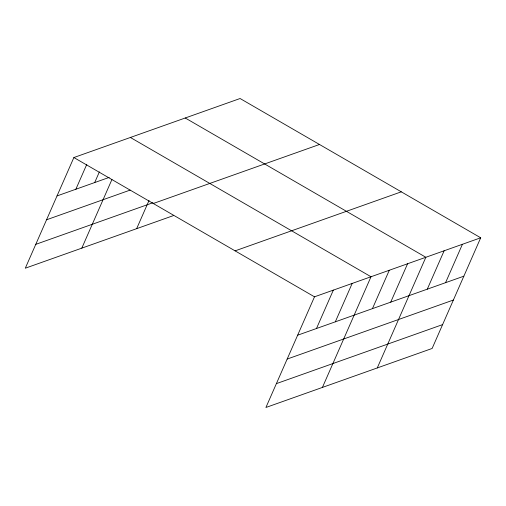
<?xml version="1.0" encoding="UTF-8"?>
<svg xmlns="http://www.w3.org/2000/svg" width="506" height="506" viewBox="0 0 506 506"><rect width="100%" height="100%" fill="white"/><g stroke="black" fill="none" stroke-linecap="round" stroke-linejoin="round"><path stroke-width="0.76" d="M480.7 237.795L314.492 296.82L265.916 407.482L432.124 348.463L480.7 237.795L240.084 98.518L73.876 157.537L25.3 268.205L173.223 215.676M75.862 189.238L86.785 164.355M94.698 182.552L99.378 171.888M81.808 248.136L111.952 179.478M136.658 228.661L149.03 200.471M316.478 328.52L333.334 290.128M335.314 321.829L352.17 283.442M322.423 387.413L371.006 276.75L130.39 137.474M372.435 308.647L389.285 270.261M390.714 302.158L407.57 263.765M377.274 367.938L425.85 257.276L185.234 117.993M427.285 289.173L444.135 250.78M445.565 282.677L462.414 244.29M57.026 195.93L109.188 177.404M46.558 219.781L130.124 190.104M35.768 244.354L152.976 202.729M153.28 203.501L319.488 144.482M235.094 250.856L401.296 191.831M297.642 335.206L463.85 276.187M287.174 359.058L453.376 300.039M276.384 383.63L442.592 324.612M73.876 157.537L314.492 296.82"/></g></svg>
